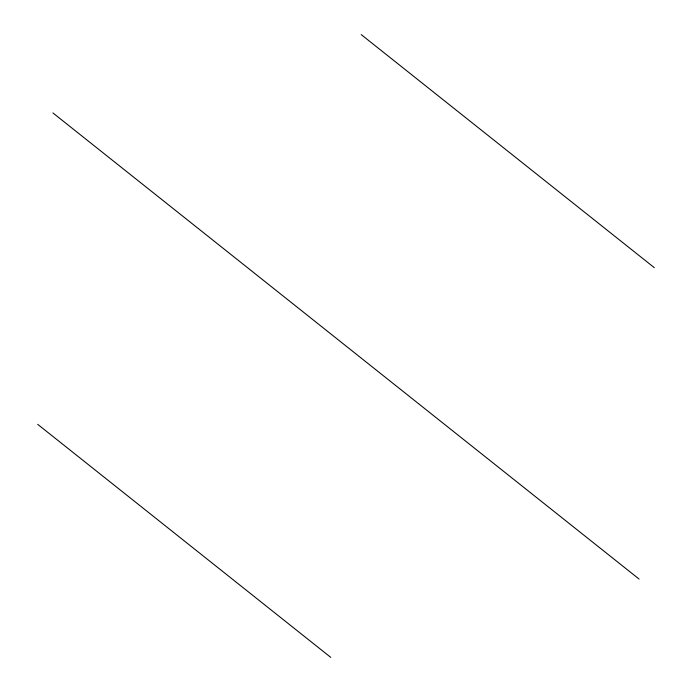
<?xml version="1.0" encoding="UTF-8"?>
<svg xmlns="http://www.w3.org/2000/svg" width="692" height="692" viewBox="0 0 692 692"><rect width="100%" height="100%" fill="white"/><g stroke="black" fill="none" stroke-linecap="round" stroke-linejoin="round"><path stroke-width="1.04" d="M361.215 34.6L654.295 267.657M52.921 112.943L639.079 579.057M37.705 424.343L330.785 657.4"/></g></svg>
